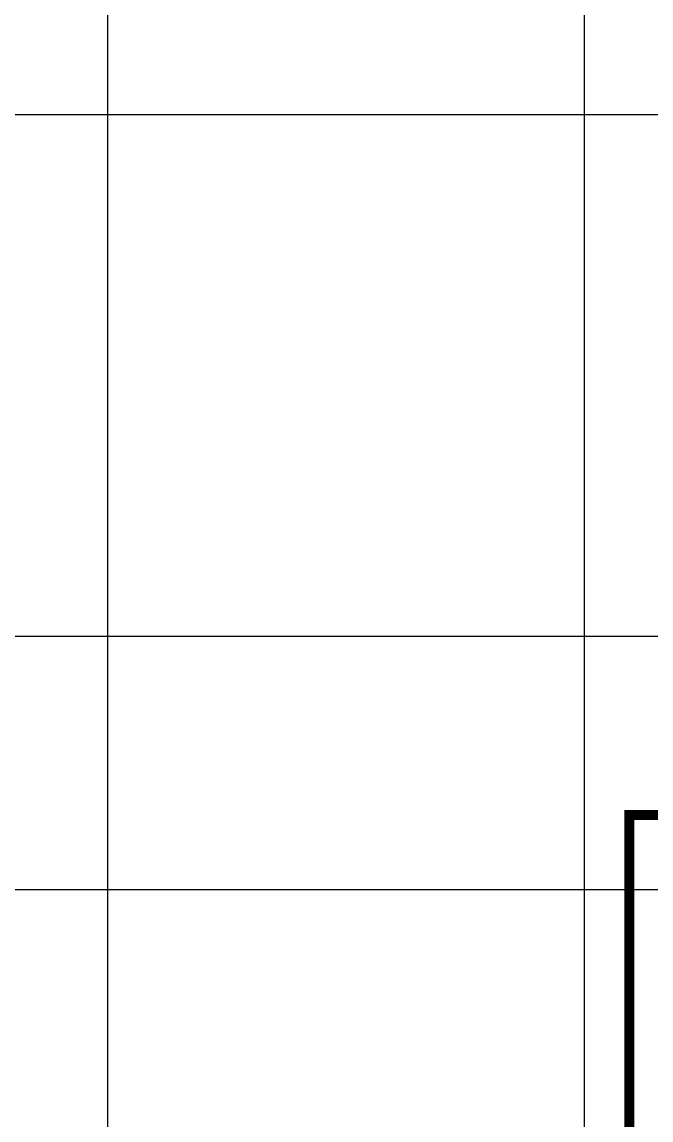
# Model space of a CAD drawing. Extents: x 369444 to 684549, y -549309 to 575337.
# Drawn here: x 379661 to 385993, y 460388 to 471438 of the extents above; entities that cross this region are included whole.
import ezdxf

# ---------------------------------------------------------------- set-up
doc = ezdxf.new("R2010")
doc.units = 0
doc.header["$LTSCALE"] = 1000
doc.header["$MEASUREMENT"] = 0
doc.linetypes.add('DASH', pattern=[0.35, 0.25, -0.1])
doc.layers.add('DOTE', color=1, linetype='Continuous')
doc.layers.add('防火分区线', color=7, linetype='Continuous')

msp = doc.modelspace()

# ---------------------------------------------------------------- linework, layer by layer
at = {"layer": 'DOTE', "color": 8}
for p, q in [((380524.5, 59364.2), (380524.5, 476704.8)), ((385324.5, 59364.2), (385324.5, 476704.8))]:
    msp.add_line(p, q, dxfattribs=at)
at = {"layer": 'DOTE', "color": 8, "lineweight": -2}
for p, q in [((377844.4, 470507), (624570.9, 470507)), ((377844.4, 465257), (624570.9, 465257)), ((377844.4, 462707), (624570.9, 462707))]:
    msp.add_line(p, q, dxfattribs=at)
at = {"layer": '防火分区线', "color": 3, "linetype": 'DASH', "ltscale": 8, "const_width": 100}
msp.add_lwpolyline([(379874.5, 400456.9), (379874.5, 449257), (384874.5, 449257), (384874.5, 455957), (385774.5, 455957), (385774.5, 463457), (387424.4, 463457), (387424.4, 465682.6), (388224.4, 465632.9), (388224.4, 468396.8), (397574.4, 468397.7)], dxfattribs=at)

doc.saveas('drawing.dxf')
